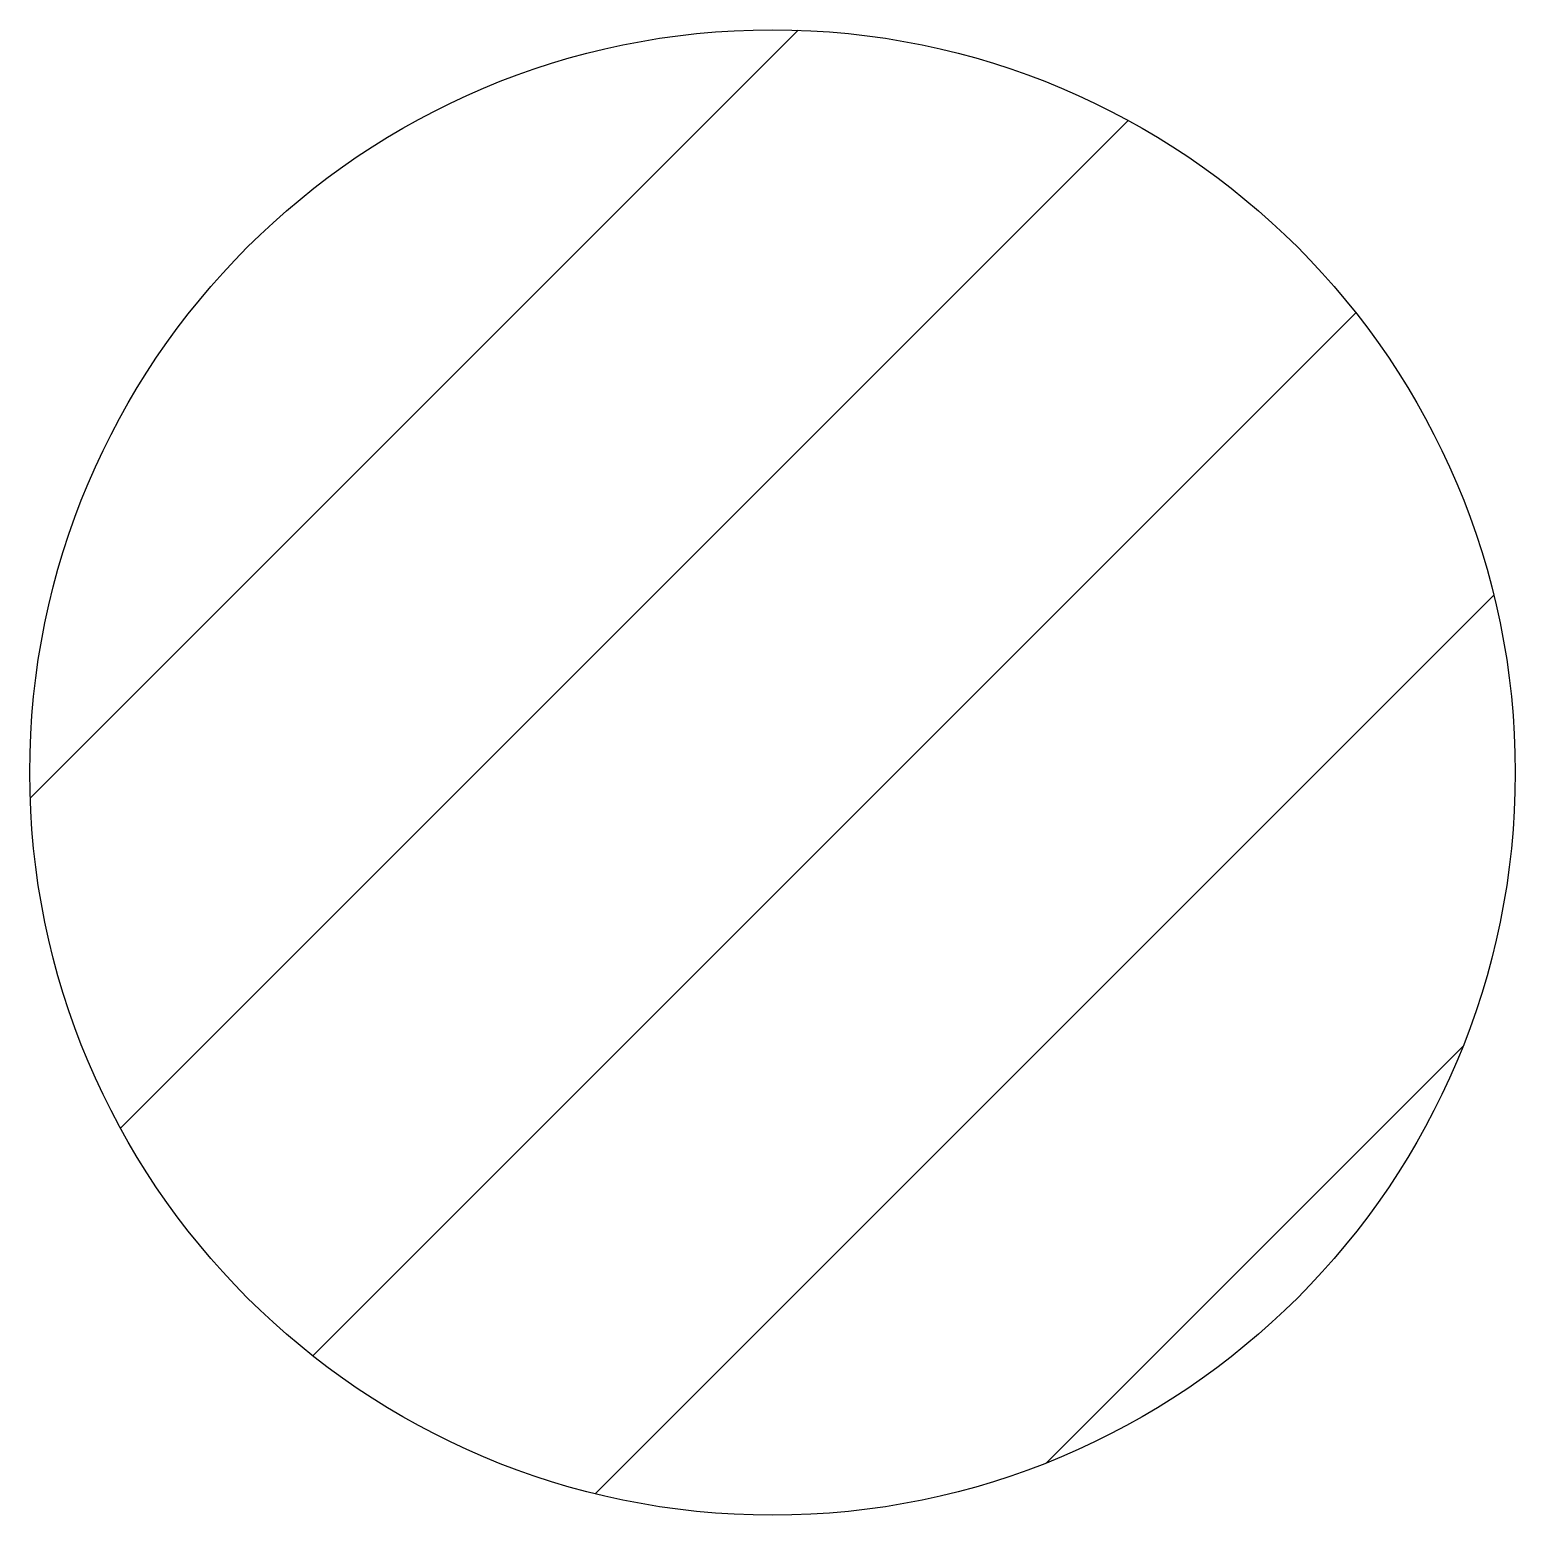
# Model space of a CAD drawing. Extents: x -0.078 to 0.078, y -0.078 to 0.078.
import ezdxf

# ---------------------------------------------------------------- set-up
doc = ezdxf.new("R2010")
doc.units = 0
doc.header["$MEASUREMENT"] = 0
doc.layers.get('0').update_dxf_attribs({"linetype": 'CONTINUOUS'})

msp = doc.modelspace()

# ---------------------------------------------------------------- linework, layer by layer
at = {"color": 0}
for p, q in [((-0.07808, -0.00271), (0.00271, 0.07808)), ((-0.06858, -0.03741), (0.03741, 0.06858)), ((-0.04835, -0.06137), (0.06137, 0.04835)), ((-0.01865, -0.07587), (0.07587, 0.01865)), ((0.02878, -0.07263), (0.07263, -0.02878))]:
    msp.add_line(p, q, dxfattribs=at)
msp.add_circle((0, 0), 0.07812)

doc.saveas('drawing.dxf')
